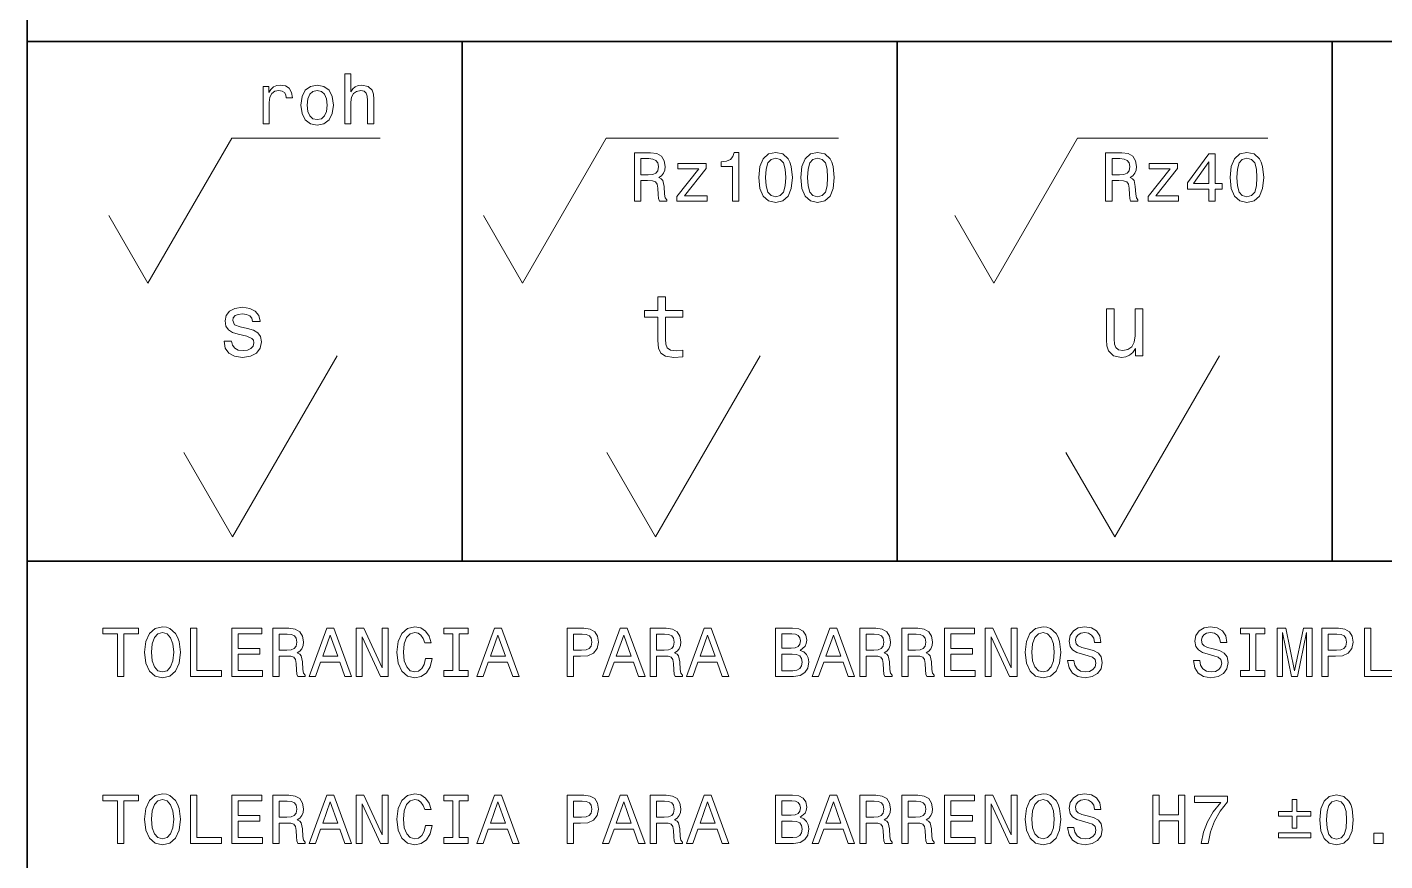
# Model space of a CAD drawing. Extents: x 8 to 588, y 8 to 414.
# Drawn here: x 477.7 to 534, y 244.3 to 278.8 of the extents above; entities that cross this region are included whole.
import ezdxf

# ---------------------------------------------------------------- set-up
doc = ezdxf.new("R2010")
doc.units = 0

msp = doc.modelspace()

# ---------------------------------------------------------------- linework, layer by layer
at = {"color": 7, "lineweight": 35}
for p, q in [((477.734131, 413.568542), (477.734131, 7.511779)), ((587.906921, 278.249023), (477.734131, 278.249023)), ((477.734131, 278.249023), (477.734131, 256.71524)), ((495.76239, 278.249023), (495.76239, 256.71524)), ((513.790649, 278.249023), (513.790649, 256.71524)), ((531.81897, 278.249023), (531.81897, 256.71524)), ((587.906921, 256.71524), (477.734131, 256.71524)), ((477.734131, 256.71524), (477.734131, 224.164185)), ((477.734131, 256.71524), (587.906921, 256.71524))]:
    msp.add_line(p, q, dxfattribs=at)
at = {"color": 7, "lineweight": 13}
for p, q in [((482.741974, 268.233307), (486.211517, 274.242737)), ((486.211517, 274.242737), (492.361664, 274.242737)), ((498.266327, 268.233307), (501.73587, 274.242737)), ((501.73587, 274.242737), (511.361206, 274.242737)), ((517.796936, 268.233307), (521.266479, 274.242737)), ((521.266479, 274.242737), (529.154236, 274.242737)), ((482.741974, 268.233307), (481.122864, 271.03772)), ((498.266327, 268.233307), (496.647217, 271.03772)), ((517.796936, 268.233307), (516.177795, 271.03772)), ((486.247467, 257.716827), (490.584381, 265.228607)), ((503.774963, 257.716827), (508.111877, 265.228607)), ((522.80481, 257.716827), (527.141724, 265.228607)), ((486.247467, 257.716827), (484.223572, 261.222321)), ((503.774963, 257.716827), (501.751068, 261.222321)), ((522.80481, 257.716827), (520.780884, 261.222321))]:
    msp.add_line(p, q, dxfattribs=at)
for points in [[(490.895416, 274.843689), (491.149414, 274.843689), (491.149414, 275.738464), (491.175385, 275.94339), (491.259094, 276.093475), (491.388977, 276.185852), (491.562164, 276.22049), (491.700714, 276.19162), (491.787292, 276.113678), (491.830597, 275.983795), (491.845032, 275.810608), (491.845032, 274.843689), (492.09903, 274.843689), (492.09903, 275.862579), (492.087463, 276.067505), (492.035522, 276.237793), (491.865234, 276.393677), (491.59967, 276.448517), (491.455353, 276.428314), (491.331238, 276.373474), (491.227325, 276.286865), (491.149414, 276.168518), (491.149414, 276.916107), (490.895416, 276.916107)], [(487.515472, 274.843689), (487.76947, 274.843689), (487.76947, 275.729797), (487.795441, 275.94339), (487.873383, 276.096375), (488.000366, 276.188751), (488.170685, 276.22049), (488.297668, 276.200287), (488.392914, 276.142548), (488.450653, 276.044434), (488.470856, 275.911652), (488.727753, 275.911652), (488.693115, 276.145447), (488.597839, 276.312866), (488.439117, 276.413879), (488.222626, 276.448517), (488.075409, 276.425415), (487.948425, 276.367706), (487.835846, 276.269562), (487.746368, 276.13678), (487.746368, 276.393677), (487.515472, 276.393677)], [(489.082764, 275.617249), (489.128937, 275.265106), (489.261719, 275.005341), (489.472412, 274.843689), (489.75528, 274.788849), (490.035278, 274.843689), (490.245972, 275.002441), (490.378754, 275.262207), (490.427826, 275.617249), (490.378754, 275.96936), (490.245972, 276.232025), (490.035278, 276.390778), (489.75528, 276.448517), (489.472412, 276.390778), (489.261719, 276.229156), (489.128937, 275.96936)], [(489.342529, 275.620117), (489.3685, 275.879883), (489.449341, 276.067505), (489.579224, 276.182953), (489.75528, 276.223389), (489.928467, 276.182953), (490.05835, 276.070404), (490.13916, 275.879883), (490.16803, 275.620117), (490.13916, 275.357452), (490.05835, 275.166962), (489.928467, 275.051514), (489.75528, 275.013977), (489.579224, 275.051514), (489.449341, 275.166962), (489.3685, 275.357452)], [(502.898346, 271.638641), (503.166779, 271.638641), (503.166779, 272.484344), (503.440979, 272.484344), (503.643036, 272.475677), (503.77005, 272.435272), (503.839325, 272.340027), (503.868164, 272.169739), (503.882599, 271.909973), (503.899933, 271.739655), (503.93457, 271.638641), (504.23764, 271.638641), (504.23764, 271.693481), (504.171234, 271.774292), (504.148163, 271.924377), (504.12796, 272.247681), (504.078888, 272.487244), (504.012482, 272.562286), (503.908569, 272.617126), (504.024048, 272.68927), (504.104858, 272.790314), (504.156799, 272.917297), (504.174133, 273.070282), (504.133728, 273.312744), (504.01828, 273.494568), (503.827759, 273.604248), (503.567993, 273.641785), (502.898346, 273.641785)], [(506.96524, 271.638641), (507.227905, 271.638641), (507.227905, 273.656219), (507.031647, 273.656219), (506.979675, 273.480133), (506.875763, 273.361816), (506.71701, 273.292542), (506.49765, 273.26944), (506.49765, 273.064514), (506.96524, 273.064514)], [(508.059174, 272.617126), (508.102478, 272.163971), (508.238129, 271.840698), (508.45462, 271.644409), (508.754791, 271.580902), (509.052094, 271.644409), (509.268585, 271.840698), (509.401337, 272.163971), (509.44754, 272.617126), (509.401337, 273.067383), (509.346497, 273.246338), (509.268585, 273.393555), (509.052094, 273.589813), (508.754791, 273.656219), (508.45462, 273.589813), (508.238129, 273.390656), (508.102478, 273.067383)], [(509.796783, 272.617126), (509.840088, 272.163971), (509.975739, 271.840698), (510.1922, 271.644409), (510.492401, 271.580902), (510.789703, 271.644409), (511.006165, 271.840698), (511.138947, 272.163971), (511.18512, 272.617126), (511.138947, 273.067383), (511.084106, 273.246338), (511.006165, 273.393555), (510.789703, 273.589813), (510.492401, 273.656219), (510.1922, 273.589813), (509.975739, 273.390656), (509.840088, 273.067383)], [(522.429016, 271.638641), (522.697449, 271.638641), (522.697449, 272.484344), (522.971619, 272.484344), (523.173706, 272.475677), (523.300659, 272.435272), (523.369934, 272.340027), (523.398804, 272.169739), (523.413269, 271.909973), (523.430542, 271.739655), (523.46521, 271.638641), (523.76825, 271.638641), (523.76825, 271.693481), (523.701904, 271.774292), (523.678772, 271.924377), (523.658569, 272.247681), (523.609497, 272.487244), (523.543152, 272.562286), (523.439209, 272.617126), (523.554688, 272.68927), (523.635498, 272.790314), (523.687439, 272.917297), (523.704773, 273.070282), (523.664368, 273.312744), (523.548889, 273.494568), (523.358398, 273.604248), (523.098633, 273.641785), (522.429016, 273.641785)], [(526.706604, 271.638641), (526.96637, 271.638641), (526.96637, 272.135101), (527.252136, 272.135101), (527.252136, 272.365997), (526.96637, 272.365997), (526.96637, 273.59848), (526.703735, 273.59848), (525.826233, 272.389099), (525.826233, 272.135101), (526.706604, 272.135101)], [(527.589844, 272.617126), (527.633118, 272.163971), (527.768799, 271.840698), (527.985229, 271.644409), (528.285461, 271.580902), (528.582764, 271.644409), (528.799194, 271.840698), (528.932007, 272.163971), (528.978149, 272.617126), (528.932007, 273.067383), (528.877136, 273.246338), (528.799194, 273.393555), (528.582764, 273.589813), (528.285461, 273.656219), (527.985229, 273.589813), (527.768799, 273.390656), (527.633118, 273.067383)], [(503.49295, 273.396454), (503.669006, 273.37912), (503.793121, 273.32428), (503.871063, 273.223267), (503.897034, 273.064514), (503.868164, 272.897095), (503.790253, 272.796082), (503.657471, 272.74411), (503.475616, 272.729675), (503.166779, 272.729675), (503.166779, 273.396454)], [(505.565369, 272.975037), (504.661926, 271.832031), (504.661926, 271.638641), (505.917511, 271.638641), (505.917511, 271.852234), (504.9823, 271.852234), (505.877075, 272.99234), (505.877075, 273.188629), (504.705231, 273.188629), (504.705231, 272.975037)], [(508.336273, 272.617126), (508.359375, 272.96637), (508.431519, 273.217499), (508.561401, 273.364685), (508.754791, 273.416656), (508.945312, 273.364685), (509.075195, 273.217499), (509.147339, 272.96637), (509.170441, 272.617126), (509.147339, 272.264984), (509.075195, 272.013855), (508.945312, 271.866669), (508.754791, 271.817596), (508.561401, 271.866669), (508.431519, 272.013855), (508.359375, 272.264984)], [(510.073883, 272.617126), (510.096954, 272.96637), (510.169128, 273.217499), (510.299011, 273.364685), (510.492401, 273.416656), (510.682892, 273.364685), (510.812775, 273.217499), (510.884949, 272.96637), (510.90802, 272.617126), (510.884949, 272.264984), (510.812775, 272.013855), (510.682892, 271.866669), (510.492401, 271.817596), (510.299011, 271.866669), (510.169128, 272.013855), (510.096954, 272.264984)], [(523.02356, 273.396454), (523.199646, 273.37912), (523.323792, 273.32428), (523.401672, 273.223267), (523.427673, 273.064514), (523.398804, 272.897095), (523.320862, 272.796082), (523.18811, 272.74411), (523.006287, 272.729675), (522.697449, 272.729675), (522.697449, 273.396454)], [(525.096008, 272.975037), (524.192566, 271.832031), (524.192566, 271.638641), (525.44812, 271.638641), (525.44812, 271.852234), (524.512939, 271.852234), (525.407715, 272.99234), (525.407715, 273.188629), (524.23584, 273.188629), (524.23584, 272.975037)], [(526.068726, 272.365997), (526.706604, 273.263672), (526.706604, 272.365997)], [(527.866943, 272.617126), (527.890015, 272.96637), (527.962158, 273.217499), (528.092041, 273.364685), (528.285461, 273.416656), (528.475952, 273.364685), (528.605835, 273.217499), (528.677979, 272.96637), (528.70105, 272.617126), (528.677979, 272.264984), (528.605835, 272.013855), (528.475952, 271.866669), (528.285461, 271.817596), (528.092041, 271.866669), (527.962158, 272.013855), (527.890015, 272.264984)], [(503.870239, 266.830536), (503.870239, 265.860016), (503.891876, 265.546112), (503.99292, 265.32962), (504.194946, 265.203339), (504.53772, 265.160065), (504.912933, 265.178101), (504.912933, 265.452301), (504.638733, 265.430664), (504.389771, 265.459503), (504.256287, 265.549713), (504.198547, 265.701263), (504.187744, 265.914124), (504.187744, 266.830536), (504.912933, 266.830536), (504.912933, 267.101135), (504.187744, 267.101135), (504.187744, 267.667603), (503.870239, 267.667603), (503.870239, 267.101135), (503.321838, 267.101135), (503.321838, 266.830536)], [(486.865906, 266.35791), (486.559204, 266.430054), (486.331909, 266.513031), (486.256134, 266.682617), (486.277802, 266.801666), (486.353577, 266.888275), (486.476227, 266.942383), (486.653015, 266.96405), (486.822601, 266.942383), (486.956085, 266.877441), (487.042694, 266.780029), (487.078766, 266.650146), (487.389038, 266.650146), (487.389038, 266.657349), (487.33493, 266.891876), (487.187012, 267.075897), (486.956085, 267.191345), (486.653015, 267.23465), (486.346344, 267.191345), (486.12265, 267.072266), (485.981934, 266.895477), (485.93866, 266.671783), (485.97113, 266.455322), (486.072144, 266.303772), (486.238098, 266.195526), (486.479828, 266.119781), (486.833435, 266.033173), (487.049896, 265.942993), (487.107635, 265.870819), (487.129272, 265.762573), (487.096802, 265.629089), (487.010223, 265.528076), (486.869507, 265.463135), (486.681885, 265.441467), (486.483459, 265.463135), (486.339142, 265.538879), (486.24173, 265.66156), (486.202026, 265.831146), (485.895355, 265.831146), (485.945862, 265.542511), (486.093781, 265.333252), (486.328308, 265.20697), (486.653015, 265.160065), (486.992157, 265.20697), (487.241119, 265.333252), (487.39267, 265.535278), (487.446777, 265.798676), (487.407074, 266.02597), (487.295227, 266.181122), (487.111237, 266.282135)], [(523.968018, 267.166077), (523.650513, 267.166077), (523.650513, 266.047607), (523.614441, 265.787842), (523.509827, 265.60022), (523.347473, 265.484772), (523.134583, 265.4487), (522.965027, 265.47757), (522.856812, 265.564148), (522.795471, 265.712067), (522.781006, 265.921326), (522.781006, 267.166077), (522.463501, 267.166077), (522.463501, 265.892487), (522.474365, 265.636322), (522.542908, 265.423431), (522.752136, 265.228607), (523.087708, 265.160065), (523.268066, 265.185303), (523.423218, 265.250244), (523.556702, 265.362091), (523.664978, 265.524475), (523.664978, 265.228607), (523.968018, 265.228607)], [(481.474854, 251.93251), (481.740387, 251.93251), (481.740387, 253.693192), (482.346527, 253.693192), (482.346527, 253.935654), (480.865845, 253.935654), (480.865845, 253.693192), (481.474854, 253.693192)], [(482.603424, 252.934082), (482.655396, 252.48381), (482.805481, 252.151871), (483.039276, 251.946945), (483.345215, 251.87767), (483.648285, 251.946945), (483.884979, 252.151871), (484.032166, 252.48381), (484.087006, 252.934082), (484.032166, 253.38147), (483.968689, 253.563309), (483.884979, 253.713394), (483.648285, 253.918335), (483.503967, 253.970291), (483.345215, 253.990494), (483.036377, 253.918335), (482.802582, 253.716293), (482.655396, 253.384354)], [(484.496887, 251.93251), (485.78421, 251.93251), (485.78421, 252.174973), (484.762421, 252.174973), (484.762421, 253.935654), (484.496887, 253.935654)], [(486.214264, 251.93251), (487.484283, 251.93251), (487.484283, 252.174973), (486.479828, 252.174973), (486.479828, 252.853256), (487.374603, 252.853256), (487.374603, 253.092834), (486.479828, 253.092834), (486.479828, 253.693192), (487.461182, 253.693192), (487.461182, 253.935654), (486.214264, 253.935654)], [(487.914337, 251.93251), (488.18277, 251.93251), (488.18277, 252.778214), (488.45697, 252.778214), (488.659027, 252.769562), (488.786041, 252.729141), (488.855316, 252.633896), (488.884155, 252.463608), (488.89859, 252.203827), (488.915924, 252.033539), (488.950562, 251.93251), (489.253632, 251.93251), (489.253632, 251.98735), (489.187225, 252.068176), (489.164154, 252.218262), (489.143951, 252.541534), (489.094879, 252.781097), (489.028473, 252.856155), (488.924591, 252.910995), (489.040039, 252.983154), (489.12085, 253.084167), (489.172791, 253.211166), (489.190125, 253.364151), (489.149719, 253.606598), (489.034271, 253.788452), (488.84375, 253.898132), (488.583984, 253.935654), (487.914337, 253.935654)], [(489.418152, 251.93251), (489.683685, 251.93251), (489.894409, 252.521332), (490.693909, 252.521332), (490.904633, 251.93251), (491.175934, 251.93251), (490.44281, 253.938538), (490.148407, 253.938538)], [(491.375092, 251.93251), (491.614685, 251.93251), (491.614685, 253.57486), (492.382446, 251.93251), (492.691284, 251.93251), (492.691284, 253.935654), (492.448822, 253.935654), (492.448822, 252.293304), (491.689728, 253.935654), (491.375092, 253.935654)], [(494.238373, 252.6772), (494.180664, 252.434738), (494.085419, 252.261551), (493.952637, 252.154755), (493.796783, 252.120117), (493.609161, 252.172073), (493.461945, 252.327942), (493.3638, 252.58194), (493.332062, 252.934082), (493.3638, 253.283325), (493.459076, 253.540222), (493.606262, 253.696075), (493.796783, 253.750931), (493.935303, 253.722061), (494.05365, 253.641235), (494.146027, 253.511353), (494.209534, 253.332397), (494.483734, 253.332397), (494.397125, 253.606598), (494.24704, 253.814423), (494.042114, 253.944305), (493.796783, 253.990494), (493.490814, 253.918335), (493.257019, 253.716293), (493.106934, 253.384354), (493.054962, 252.934082), (493.106934, 252.48381), (493.257019, 252.151871), (493.490814, 251.946945), (493.796783, 251.87767), (494.065216, 251.93251), (494.281677, 252.085495), (494.434662, 252.336609), (494.515472, 252.6772)], [(495.37561, 252.174973), (495.006165, 252.174973), (495.006165, 251.93251), (496.01062, 251.93251), (496.01062, 252.174973), (495.641174, 252.174973), (495.641174, 253.693192), (496.01062, 253.693192), (496.01062, 253.935654), (495.006165, 253.935654), (495.006165, 253.693192), (495.37561, 253.693192)], [(496.36853, 251.93251), (496.634064, 251.93251), (496.844788, 252.521332), (497.644287, 252.521332), (497.855011, 251.93251), (498.126312, 251.93251), (497.393188, 253.938538), (497.098785, 253.938538)], [(500.112152, 251.93251), (500.377686, 251.93251), (500.377686, 252.778214), (500.672119, 252.778214), (500.969391, 252.792648), (501.206085, 252.893677), (501.35907, 253.089951), (501.411011, 253.358383), (501.370605, 253.606598), (501.255157, 253.788452), (501.064636, 253.898132), (500.804871, 253.935654), (500.112152, 253.935654)], [(501.581299, 251.93251), (501.846863, 251.93251), (502.057556, 252.521332), (502.857086, 252.521332), (503.06778, 251.93251), (503.339111, 251.93251), (502.605988, 253.938538), (502.311554, 253.938538)], [(503.552704, 251.93251), (503.821136, 251.93251), (503.821136, 252.778214), (504.095337, 252.778214), (504.297394, 252.769562), (504.424377, 252.729141), (504.493652, 252.633896), (504.522522, 252.463608), (504.536957, 252.203827), (504.55426, 252.033539), (504.588898, 251.93251), (504.891968, 251.93251), (504.891968, 251.98735), (504.825592, 252.068176), (504.80249, 252.218262), (504.782288, 252.541534), (504.733215, 252.781097), (504.66684, 252.856155), (504.562927, 252.910995), (504.678375, 252.983154), (504.759216, 253.084167), (504.811157, 253.211166), (504.828491, 253.364151), (504.788086, 253.606598), (504.672607, 253.788452), (504.482117, 253.898132), (504.222351, 253.935654), (503.552704, 253.935654)], [(505.056519, 251.93251), (505.322052, 251.93251), (505.532745, 252.521332), (506.332275, 252.521332), (506.542969, 251.93251), (506.814301, 251.93251), (506.081177, 253.938538), (505.786743, 253.938538)], [(509.769958, 253.014893), (509.971985, 253.182312), (510.023956, 253.294876), (510.04126, 253.433426), (510.003754, 253.649902), (509.891174, 253.805771), (509.70932, 253.901016), (509.455322, 253.935654), (508.742401, 253.935654), (508.742401, 251.93251), (509.495728, 251.93251), (509.76416, 251.972916), (509.963348, 252.091263), (510.087463, 252.27887), (510.130737, 252.532883), (510.104767, 252.703171), (510.035492, 252.844604), (509.922913, 252.948517)], [(510.269287, 251.93251), (510.534851, 251.93251), (510.745544, 252.521332), (511.545074, 252.521332), (511.755768, 251.93251), (512.0271, 251.93251), (511.293945, 253.938538), (510.999542, 253.938538)], [(512.240662, 251.93251), (512.509094, 251.93251), (512.509094, 252.778214), (512.783325, 252.778214), (512.985352, 252.769562), (513.112366, 252.729141), (513.181641, 252.633896), (513.21051, 252.463608), (513.224915, 252.203827), (513.242249, 252.033539), (513.276917, 251.93251), (513.579956, 251.93251), (513.579956, 251.98735), (513.51355, 252.068176), (513.490479, 252.218262), (513.470276, 252.541534), (513.421204, 252.781097), (513.354797, 252.856155), (513.250916, 252.910995), (513.366333, 252.983154), (513.447205, 253.084167), (513.499146, 253.211166), (513.516479, 253.364151), (513.476074, 253.606598), (513.360596, 253.788452), (513.170105, 253.898132), (512.910339, 253.935654), (512.240662, 253.935654)], [(513.978271, 251.93251), (514.246704, 251.93251), (514.246704, 252.778214), (514.520935, 252.778214), (514.722961, 252.769562), (514.849976, 252.729141), (514.91925, 252.633896), (514.94812, 252.463608), (514.962524, 252.203827), (514.979858, 252.033539), (515.014465, 251.93251), (515.317566, 251.93251), (515.317566, 251.98735), (515.25116, 252.068176), (515.228088, 252.218262), (515.207886, 252.541534), (515.158813, 252.781097), (515.092407, 252.856155), (514.988525, 252.910995), (515.103943, 252.983154), (515.184753, 253.084167), (515.236755, 253.211166), (515.254028, 253.364151), (515.213623, 253.606598), (515.098206, 253.788452), (514.907715, 253.898132), (514.647888, 253.935654), (513.978271, 253.935654)], [(515.753418, 251.93251), (517.023376, 251.93251), (517.023376, 252.174973), (516.018921, 252.174973), (516.018921, 252.853256), (516.913696, 252.853256), (516.913696, 253.092834), (516.018921, 253.092834), (516.018921, 253.693192), (517.000305, 253.693192), (517.000305, 253.935654), (515.753418, 253.935654)], [(517.439026, 251.93251), (517.678589, 251.93251), (517.678589, 253.57486), (518.446411, 251.93251), (518.755249, 251.93251), (518.755249, 253.935654), (518.512756, 253.935654), (518.512756, 252.293304), (517.753662, 253.935654), (517.439026, 253.935654)], [(519.092896, 252.934082), (519.144897, 252.48381), (519.294983, 252.151871), (519.528748, 251.946945), (519.834717, 251.87767), (520.137817, 251.946945), (520.374451, 252.151871), (520.521667, 252.48381), (520.576538, 252.934082), (520.521667, 253.38147), (520.458191, 253.563309), (520.374451, 253.713394), (520.137817, 253.918335), (519.993469, 253.970291), (519.834717, 253.990494), (519.525879, 253.918335), (519.292114, 253.716293), (519.144897, 253.384354)], [(521.116272, 252.593491), (520.853638, 252.593491), (520.911316, 252.287537), (521.055664, 252.062393), (521.277893, 251.926743), (521.578125, 251.87767), (521.875366, 251.923859), (522.097656, 252.050858), (522.239075, 252.250015), (522.291016, 252.512665), (522.247742, 252.749359), (522.126526, 252.902328), (521.930237, 253.003357), (521.667603, 253.0784), (521.442444, 253.13324), (521.295227, 253.196747), (521.211548, 253.289108), (521.185547, 253.433426), (521.211548, 253.563309), (521.28656, 253.661453), (521.402039, 253.727829), (521.560791, 253.750931), (521.722412, 253.722061), (521.849426, 253.644135), (521.933105, 253.514236), (521.973511, 253.338165), (522.236206, 253.338165), (522.236206, 253.343948), (522.190002, 253.615265), (522.054321, 253.817307), (521.840759, 253.944305), (521.552124, 253.98761), (521.292358, 253.944305), (521.090271, 253.82309), (520.960388, 253.635468), (520.914246, 253.393021), (520.951721, 253.176529), (521.061462, 253.029327), (521.234619, 252.931198), (521.471313, 252.856155), (521.705078, 252.789764), (521.881165, 252.726257), (521.987976, 252.633896), (522.025513, 252.48381), (521.990845, 252.330826), (521.901367, 252.215378), (521.765686, 252.143219), (521.589661, 252.120117), (521.393372, 252.151871), (521.243286, 252.244232), (521.14801, 252.394333)], [(526.329041, 252.593491), (526.066406, 252.593491), (526.124146, 252.287537), (526.268433, 252.062393), (526.490723, 251.926743), (526.790894, 251.87767), (527.088196, 251.923859), (527.310425, 252.050858), (527.451843, 252.250015), (527.503784, 252.512665), (527.46051, 252.749359), (527.339294, 252.902328), (527.143005, 253.003357), (526.880371, 253.0784), (526.655212, 253.13324), (526.507996, 253.196747), (526.424316, 253.289108), (526.398315, 253.433426), (526.424316, 253.563309), (526.49939, 253.661453), (526.614807, 253.727829), (526.77356, 253.750931), (526.935181, 253.722061), (527.062195, 253.644135), (527.145874, 253.514236), (527.18634, 253.338165), (527.448975, 253.338165), (527.448975, 253.343948), (527.402771, 253.615265), (527.267151, 253.817307), (527.053528, 253.944305), (526.764893, 253.98761), (526.505127, 253.944305), (526.303101, 253.82309), (526.173218, 253.635468), (526.127014, 253.393021), (526.164551, 253.176529), (526.274231, 253.029327), (526.447388, 252.931198), (526.684082, 252.856155), (526.917908, 252.789764), (527.093933, 252.726257), (527.200745, 252.633896), (527.238281, 252.48381), (527.203613, 252.330826), (527.114136, 252.215378), (526.978516, 252.143219), (526.802429, 252.120117), (526.60614, 252.151871), (526.456055, 252.244232), (526.36084, 252.394333)], [(528.389954, 252.174973), (528.020447, 252.174973), (528.020447, 251.93251), (529.024902, 251.93251), (529.024902, 252.174973), (528.655457, 252.174973), (528.655457, 253.693192), (529.024902, 253.693192), (529.024902, 253.935654), (528.020447, 253.935654), (528.020447, 253.693192), (528.389954, 253.693192)], [(529.538696, 251.93251), (529.760986, 251.93251), (529.760986, 253.750931), (530.136169, 251.93251), (530.384399, 251.93251), (530.756775, 253.750931), (530.756775, 251.93251), (530.981873, 251.93251), (530.981873, 253.935654), (530.629761, 253.935654), (530.260315, 252.169189), (529.893738, 253.935654), (529.538696, 253.935654)], [(531.388855, 251.93251), (531.654419, 251.93251), (531.654419, 252.778214), (531.948853, 252.778214), (532.246094, 252.792648), (532.482788, 252.893677), (532.635803, 253.089951), (532.687744, 253.358383), (532.647339, 253.606598), (532.53186, 253.788452), (532.34137, 253.898132), (532.081604, 253.935654), (531.388855, 253.935654)], [(533.149536, 251.93251), (534.43689, 251.93251), (534.43689, 252.174973), (533.4151, 252.174973), (533.4151, 253.935654), (533.149536, 253.935654)], [(482.880524, 252.934082), (482.912262, 253.283325), (483.007507, 253.540222), (483.154724, 253.696075), (483.345215, 253.750931), (483.532837, 253.696075), (483.680054, 253.537338), (483.775299, 253.280441), (483.809937, 252.934082), (483.775299, 252.584824), (483.680054, 252.327942), (483.532837, 252.172073), (483.345215, 252.120117), (483.154724, 252.172073), (483.007507, 252.327942), (482.912262, 252.58194)], [(488.508942, 253.690308), (488.684998, 253.672989), (488.809113, 253.618149), (488.887054, 253.51712), (488.913025, 253.358383), (488.884155, 253.190964), (488.806244, 253.089951), (488.673462, 253.037994), (488.491608, 253.02356), (488.18277, 253.02356), (488.18277, 253.690308)], [(489.986755, 252.766678), (490.295593, 253.649902), (490.604431, 252.766678)], [(496.937134, 252.766678), (497.245972, 253.649902), (497.55481, 252.766678)], [(500.732727, 253.690308), (500.905884, 253.672989), (501.032898, 253.618149), (501.107941, 253.51712), (501.133911, 253.358383), (501.105072, 253.190964), (501.02713, 253.089951), (500.894348, 253.037994), (500.712524, 253.02356), (500.377686, 253.02356), (500.377686, 253.690308)], [(502.149933, 252.766678), (502.458771, 253.649902), (502.767609, 252.766678)], [(504.147308, 253.690308), (504.323364, 253.672989), (504.447479, 253.618149), (504.525421, 253.51712), (504.551392, 253.358383), (504.522522, 253.190964), (504.44458, 253.089951), (504.311829, 253.037994), (504.129974, 253.02356), (503.821136, 253.02356), (503.821136, 253.690308)], [(505.625122, 252.766678), (505.93396, 253.649902), (506.242798, 252.766678)], [(509.400482, 253.10437), (509.007935, 253.10437), (509.007935, 253.696075), (509.423584, 253.696075), (509.579437, 253.678772), (509.689117, 253.626816), (509.755524, 253.537338), (509.778595, 253.404556), (509.752625, 253.27179), (509.68335, 253.179428), (509.565002, 253.121689)], [(510.837891, 252.766678), (511.146759, 253.649902), (511.455597, 252.766678)], [(512.835266, 253.690308), (513.011353, 253.672989), (513.135437, 253.618149), (513.213379, 253.51712), (513.23938, 253.358383), (513.21051, 253.190964), (513.132568, 253.089951), (512.999817, 253.037994), (512.817932, 253.02356), (512.509094, 253.02356), (512.509094, 253.690308)], [(514.572876, 253.690308), (514.748962, 253.672989), (514.873047, 253.618149), (514.950989, 253.51712), (514.976929, 253.358383), (514.94812, 253.190964), (514.870178, 253.089951), (514.737366, 253.037994), (514.555542, 253.02356), (514.246704, 253.02356), (514.246704, 253.690308)], [(519.369995, 252.934082), (519.401794, 253.283325), (519.497009, 253.540222), (519.644226, 253.696075), (519.834717, 253.750931), (520.022339, 253.696075), (520.169556, 253.537338), (520.264771, 253.280441), (520.299438, 252.934082), (520.264771, 252.584824), (520.169556, 252.327942), (520.022339, 252.172073), (519.834717, 252.120117), (519.644226, 252.172073), (519.497009, 252.327942), (519.401794, 252.58194)], [(532.00946, 253.690308), (532.182617, 253.672989), (532.309631, 253.618149), (532.384644, 253.51712), (532.410645, 253.358383), (532.381775, 253.190964), (532.303833, 253.089951), (532.171082, 253.037994), (531.989258, 253.02356), (531.654419, 253.02356), (531.654419, 253.690308)], [(509.463989, 252.172073), (509.007935, 252.172073), (509.007935, 252.861923), (509.438019, 252.861923), (509.619843, 252.841721), (509.749756, 252.781097), (509.827667, 252.6772), (509.853638, 252.5271), (509.827667, 252.368347), (509.755524, 252.258667), (509.634277, 252.192291)], [(481.474854, 245.010986), (481.740387, 245.010986), (481.740387, 246.771667), (482.346527, 246.771667), (482.346527, 247.01413), (480.865845, 247.01413), (480.865845, 246.771667), (481.474854, 246.771667)], [(482.603424, 246.012558), (482.655396, 245.562286), (482.805481, 245.230347), (483.039276, 245.025421), (483.345215, 244.956146), (483.648285, 245.025421), (483.884979, 245.230347), (484.032166, 245.562286), (484.087006, 246.012558), (484.032166, 246.459946), (483.968689, 246.641785), (483.884979, 246.79187), (483.648285, 246.996811), (483.503967, 247.048767), (483.345215, 247.06897), (483.036377, 246.996811), (482.802582, 246.794769), (482.655396, 246.46283)], [(484.496887, 245.010986), (485.78421, 245.010986), (485.78421, 245.253448), (484.762421, 245.253448), (484.762421, 247.01413), (484.496887, 247.01413)], [(486.214264, 245.010986), (487.484283, 245.010986), (487.484283, 245.253448), (486.479828, 245.253448), (486.479828, 245.931732), (487.374603, 245.931732), (487.374603, 246.17131), (486.479828, 246.17131), (486.479828, 246.771667), (487.461182, 246.771667), (487.461182, 247.01413), (486.214264, 247.01413)], [(487.914337, 245.010986), (488.18277, 245.010986), (488.18277, 245.856689), (488.45697, 245.856689), (488.659027, 245.848038), (488.786041, 245.807617), (488.855316, 245.712372), (488.884155, 245.542084), (488.89859, 245.282303), (488.915924, 245.112015), (488.950562, 245.010986), (489.253632, 245.010986), (489.253632, 245.065826), (489.187225, 245.146652), (489.164154, 245.296738), (489.143951, 245.62001), (489.094879, 245.859573), (489.028473, 245.934631), (488.924591, 245.989471), (489.040039, 246.06163), (489.12085, 246.162643), (489.172791, 246.289642), (489.190125, 246.442627), (489.149719, 246.685074), (489.034271, 246.866928), (488.84375, 246.976608), (488.583984, 247.01413), (487.914337, 247.01413)], [(489.418152, 245.010986), (489.683685, 245.010986), (489.894409, 245.599808), (490.693909, 245.599808), (490.904633, 245.010986), (491.175934, 245.010986), (490.44281, 247.017014), (490.148407, 247.017014)], [(491.375092, 245.010986), (491.614685, 245.010986), (491.614685, 246.653336), (492.382446, 245.010986), (492.691284, 245.010986), (492.691284, 247.01413), (492.448822, 247.01413), (492.448822, 245.37178), (491.689728, 247.01413), (491.375092, 247.01413)], [(494.238373, 245.755676), (494.180664, 245.513214), (494.085419, 245.340027), (493.952637, 245.233231), (493.796783, 245.198593), (493.609161, 245.250549), (493.461945, 245.406418), (493.3638, 245.660416), (493.332062, 246.012558), (493.3638, 246.361801), (493.459076, 246.618698), (493.606262, 246.774551), (493.796783, 246.829407), (493.935303, 246.800537), (494.05365, 246.719711), (494.146027, 246.589828), (494.209534, 246.410873), (494.483734, 246.410873), (494.397125, 246.685074), (494.24704, 246.892899), (494.042114, 247.022781), (493.796783, 247.06897), (493.490814, 246.996811), (493.257019, 246.794769), (493.106934, 246.46283), (493.054962, 246.012558), (493.106934, 245.562286), (493.257019, 245.230347), (493.490814, 245.025421), (493.796783, 244.956146), (494.065216, 245.010986), (494.281677, 245.163971), (494.434662, 245.415085), (494.515472, 245.755676)], [(495.37561, 245.253448), (495.006165, 245.253448), (495.006165, 245.010986), (496.01062, 245.010986), (496.01062, 245.253448), (495.641174, 245.253448), (495.641174, 246.771667), (496.01062, 246.771667), (496.01062, 247.01413), (495.006165, 247.01413), (495.006165, 246.771667), (495.37561, 246.771667)], [(496.36853, 245.010986), (496.634064, 245.010986), (496.844788, 245.599808), (497.644287, 245.599808), (497.855011, 245.010986), (498.126312, 245.010986), (497.393188, 247.017014), (497.098785, 247.017014)], [(500.112152, 245.010986), (500.377686, 245.010986), (500.377686, 245.856689), (500.672119, 245.856689), (500.969391, 245.871124), (501.206085, 245.972153), (501.35907, 246.168427), (501.411011, 246.436859), (501.370605, 246.685074), (501.255157, 246.866928), (501.064636, 246.976608), (500.804871, 247.01413), (500.112152, 247.01413)], [(501.581299, 245.010986), (501.846863, 245.010986), (502.057556, 245.599808), (502.857086, 245.599808), (503.06778, 245.010986), (503.339111, 245.010986), (502.605988, 247.017014), (502.311554, 247.017014)], [(503.552704, 245.010986), (503.821136, 245.010986), (503.821136, 245.856689), (504.095337, 245.856689), (504.297394, 245.848038), (504.424377, 245.807617), (504.493652, 245.712372), (504.522522, 245.542084), (504.536957, 245.282303), (504.55426, 245.112015), (504.588898, 245.010986), (504.891968, 245.010986), (504.891968, 245.065826), (504.825592, 245.146652), (504.80249, 245.296738), (504.782288, 245.62001), (504.733215, 245.859573), (504.66684, 245.934631), (504.562927, 245.989471), (504.678375, 246.06163), (504.759216, 246.162643), (504.811157, 246.289642), (504.828491, 246.442627), (504.788086, 246.685074), (504.672607, 246.866928), (504.482117, 246.976608), (504.222351, 247.01413), (503.552704, 247.01413)], [(505.056519, 245.010986), (505.322052, 245.010986), (505.532745, 245.599808), (506.332275, 245.599808), (506.542969, 245.010986), (506.814301, 245.010986), (506.081177, 247.017014), (505.786743, 247.017014)], [(509.769958, 246.093369), (509.971985, 246.260788), (510.023956, 246.373352), (510.04126, 246.511902), (510.003754, 246.728378), (509.891174, 246.884247), (509.70932, 246.979492), (509.455322, 247.01413), (508.742401, 247.01413), (508.742401, 245.010986), (509.495728, 245.010986), (509.76416, 245.051392), (509.963348, 245.169739), (510.087463, 245.357346), (510.130737, 245.611359), (510.104767, 245.781647), (510.035492, 245.92308), (509.922913, 246.026993)], [(510.269287, 245.010986), (510.534851, 245.010986), (510.745544, 245.599808), (511.545074, 245.599808), (511.755768, 245.010986), (512.0271, 245.010986), (511.293945, 247.017014), (510.999542, 247.017014)], [(512.240662, 245.010986), (512.509094, 245.010986), (512.509094, 245.856689), (512.783325, 245.856689), (512.985352, 245.848038), (513.112366, 245.807617), (513.181641, 245.712372), (513.21051, 245.542084), (513.224915, 245.282303), (513.242249, 245.112015), (513.276917, 245.010986), (513.579956, 245.010986), (513.579956, 245.065826), (513.51355, 245.146652), (513.490479, 245.296738), (513.470276, 245.62001), (513.421204, 245.859573), (513.354797, 245.934631), (513.250916, 245.989471), (513.366333, 246.06163), (513.447205, 246.162643), (513.499146, 246.289642), (513.516479, 246.442627), (513.476074, 246.685074), (513.360596, 246.866928), (513.170105, 246.976608), (512.910339, 247.01413), (512.240662, 247.01413)], [(513.978271, 245.010986), (514.246704, 245.010986), (514.246704, 245.856689), (514.520935, 245.856689), (514.722961, 245.848038), (514.849976, 245.807617), (514.91925, 245.712372), (514.94812, 245.542084), (514.962524, 245.282303), (514.979858, 245.112015), (515.014465, 245.010986), (515.317566, 245.010986), (515.317566, 245.065826), (515.25116, 245.146652), (515.228088, 245.296738), (515.207886, 245.62001), (515.158813, 245.859573), (515.092407, 245.934631), (514.988525, 245.989471), (515.103943, 246.06163), (515.184753, 246.162643), (515.236755, 246.289642), (515.254028, 246.442627), (515.213623, 246.685074), (515.098206, 246.866928), (514.907715, 246.976608), (514.647888, 247.01413), (513.978271, 247.01413)], [(515.753418, 245.010986), (517.023376, 245.010986), (517.023376, 245.253448), (516.018921, 245.253448), (516.018921, 245.931732), (516.913696, 245.931732), (516.913696, 246.17131), (516.018921, 246.17131), (516.018921, 246.771667), (517.000305, 246.771667), (517.000305, 247.01413), (515.753418, 247.01413)], [(517.439026, 245.010986), (517.678589, 245.010986), (517.678589, 246.653336), (518.446411, 245.010986), (518.755249, 245.010986), (518.755249, 247.01413), (518.512756, 247.01413), (518.512756, 245.37178), (517.753662, 247.01413), (517.439026, 247.01413)], [(519.092896, 246.012558), (519.144897, 245.562286), (519.294983, 245.230347), (519.528748, 245.025421), (519.834717, 244.956146), (520.137817, 245.025421), (520.374451, 245.230347), (520.521667, 245.562286), (520.576538, 246.012558), (520.521667, 246.459946), (520.458191, 246.641785), (520.374451, 246.79187), (520.137817, 246.996811), (519.993469, 247.048767), (519.834717, 247.06897), (519.525879, 246.996811), (519.292114, 246.794769), (519.144897, 246.46283)], [(521.116272, 245.671967), (520.853638, 245.671967), (520.911316, 245.366013), (521.055664, 245.140869), (521.277893, 245.005219), (521.578125, 244.956146), (521.875366, 245.002335), (522.097656, 245.129333), (522.239075, 245.328491), (522.291016, 245.591141), (522.247742, 245.827835), (522.126526, 245.980804), (521.930237, 246.081833), (521.667603, 246.156876), (521.442444, 246.211716), (521.295227, 246.275223), (521.211548, 246.367584), (521.185547, 246.511902), (521.211548, 246.641785), (521.28656, 246.739929), (521.402039, 246.806305), (521.560791, 246.829407), (521.722412, 246.800537), (521.849426, 246.72261), (521.933105, 246.592712), (521.973511, 246.416641), (522.236206, 246.416641), (522.236206, 246.422424), (522.190002, 246.693741), (522.054321, 246.895782), (521.840759, 247.022781), (521.552124, 247.066086), (521.292358, 247.022781), (521.090271, 246.901566), (520.960388, 246.713943), (520.914246, 246.471497), (520.951721, 246.255005), (521.061462, 246.107803), (521.234619, 246.009674), (521.471313, 245.934631), (521.705078, 245.86824), (521.881165, 245.804733), (521.987976, 245.712372), (522.025513, 245.562286), (521.990845, 245.409302), (521.901367, 245.293854), (521.765686, 245.221695), (521.589661, 245.198593), (521.393372, 245.230347), (521.243286, 245.322708), (521.14801, 245.472809)], [(524.377869, 245.010986), (524.646301, 245.010986), (524.646301, 245.95195), (525.44873, 245.95195), (525.44873, 245.010986), (525.714233, 245.010986), (525.714233, 247.01413), (525.44873, 247.01413), (525.44873, 246.197281), (524.646301, 246.197281), (524.646301, 247.01413), (524.377869, 247.01413)], [(531.302246, 245.989471), (531.345581, 245.536301), (531.481262, 245.213028), (531.697693, 245.016754), (531.997925, 244.953262), (532.295166, 245.016754), (532.511658, 245.213028), (532.64447, 245.536301), (532.690613, 245.989471), (532.64447, 246.439743), (532.5896, 246.618698), (532.511658, 246.7659), (532.295166, 246.962173), (531.997925, 247.028564), (531.697693, 246.962173), (531.481262, 246.763016), (531.345581, 246.439743)], [(482.880524, 246.012558), (482.912262, 246.361801), (483.007507, 246.618698), (483.154724, 246.774551), (483.345215, 246.829407), (483.532837, 246.774551), (483.680054, 246.615814), (483.775299, 246.358917), (483.809937, 246.012558), (483.775299, 245.6633), (483.680054, 245.406418), (483.532837, 245.250549), (483.345215, 245.198593), (483.154724, 245.250549), (483.007507, 245.406418), (482.912262, 245.660416)], [(488.508942, 246.768784), (488.684998, 246.751465), (488.809113, 246.696625), (488.887054, 246.595596), (488.913025, 246.436859), (488.884155, 246.26944), (488.806244, 246.168427), (488.673462, 246.11647), (488.491608, 246.102036), (488.18277, 246.102036), (488.18277, 246.768784)], [(489.986755, 245.845154), (490.295593, 246.728378), (490.604431, 245.845154)], [(496.937134, 245.845154), (497.245972, 246.728378), (497.55481, 245.845154)], [(500.732727, 246.768784), (500.905884, 246.751465), (501.032898, 246.696625), (501.107941, 246.595596), (501.133911, 246.436859), (501.105072, 246.26944), (501.02713, 246.168427), (500.894348, 246.11647), (500.712524, 246.102036), (500.377686, 246.102036), (500.377686, 246.768784)], [(502.149933, 245.845154), (502.458771, 246.728378), (502.767609, 245.845154)], [(504.147308, 246.768784), (504.323364, 246.751465), (504.447479, 246.696625), (504.525421, 246.595596), (504.551392, 246.436859), (504.522522, 246.26944), (504.44458, 246.168427), (504.311829, 246.11647), (504.129974, 246.102036), (503.821136, 246.102036), (503.821136, 246.768784)], [(505.625122, 245.845154), (505.93396, 246.728378), (506.242798, 245.845154)], [(509.400482, 246.182846), (509.007935, 246.182846), (509.007935, 246.774551), (509.423584, 246.774551), (509.579437, 246.757248), (509.689117, 246.705292), (509.755524, 246.615814), (509.778595, 246.483032), (509.752625, 246.350266), (509.68335, 246.257904), (509.565002, 246.200165)], [(510.837891, 245.845154), (511.146759, 246.728378), (511.455597, 245.845154)], [(512.835266, 246.768784), (513.011353, 246.751465), (513.135437, 246.696625), (513.213379, 246.595596), (513.23938, 246.436859), (513.21051, 246.26944), (513.132568, 246.168427), (512.999817, 246.11647), (512.817932, 246.102036), (512.509094, 246.102036), (512.509094, 246.768784)], [(514.572876, 246.768784), (514.748962, 246.751465), (514.873047, 246.696625), (514.950989, 246.595596), (514.976929, 246.436859), (514.94812, 246.26944), (514.870178, 246.168427), (514.737366, 246.11647), (514.555542, 246.102036), (514.246704, 246.102036), (514.246704, 246.768784)], [(519.369995, 246.012558), (519.401794, 246.361801), (519.497009, 246.618698), (519.644226, 246.774551), (519.834717, 246.829407), (520.022339, 246.774551), (520.169556, 246.615814), (520.264771, 246.358917), (520.299438, 246.012558), (520.264771, 245.6633), (520.169556, 245.406418), (520.022339, 245.250549), (519.834717, 245.198593), (519.644226, 245.250549), (519.497009, 245.406418), (519.401794, 245.660416)], [(526.383911, 245.010986), (526.675415, 245.010986), (526.770691, 245.487244), (526.93811, 245.931732), (527.174744, 246.344482), (527.483643, 246.731262), (527.483643, 246.970825), (526.10968, 246.970825), (526.10968, 246.708176), (527.206543, 246.708176), (526.889038, 246.318512), (526.649475, 245.91153), (526.482056, 245.478577)], [(530.159302, 245.640213), (530.358459, 245.640213), (530.358459, 246.139557), (530.929932, 246.139557), (530.929932, 246.335831), (530.358459, 246.335831), (530.358459, 246.832291), (530.159302, 246.832291), (530.159302, 246.335831), (529.587769, 246.335831), (529.587769, 246.139557), (530.159302, 246.139557)], [(531.579346, 245.989471), (531.602478, 246.338715), (531.674622, 246.589828), (531.804504, 246.73703), (531.997925, 246.788986), (532.188416, 246.73703), (532.318298, 246.589828), (532.390442, 246.338715), (532.413513, 245.989471), (532.390442, 245.637329), (532.318298, 245.386215), (532.188416, 245.239014), (531.997925, 245.189941), (531.804504, 245.239014), (531.674622, 245.386215), (531.602478, 245.637329)], [(509.463989, 245.250549), (509.007935, 245.250549), (509.007935, 245.940399), (509.438019, 245.940399), (509.619843, 245.920197), (509.749756, 245.859573), (509.827667, 245.755676), (509.853638, 245.605576), (509.827667, 245.446823), (509.755524, 245.337143), (509.634277, 245.270767)], [(529.587769, 245.443939), (529.587769, 245.244781), (530.929932, 245.244781), (530.929932, 245.443939)], [(533.536316, 245.010986), (533.934631, 245.010986), (533.934631, 245.441055), (533.536316, 245.441055)]]:
    msp.add_lwpolyline(points, close=True, dxfattribs=at)

doc.saveas('drawing.dxf')
